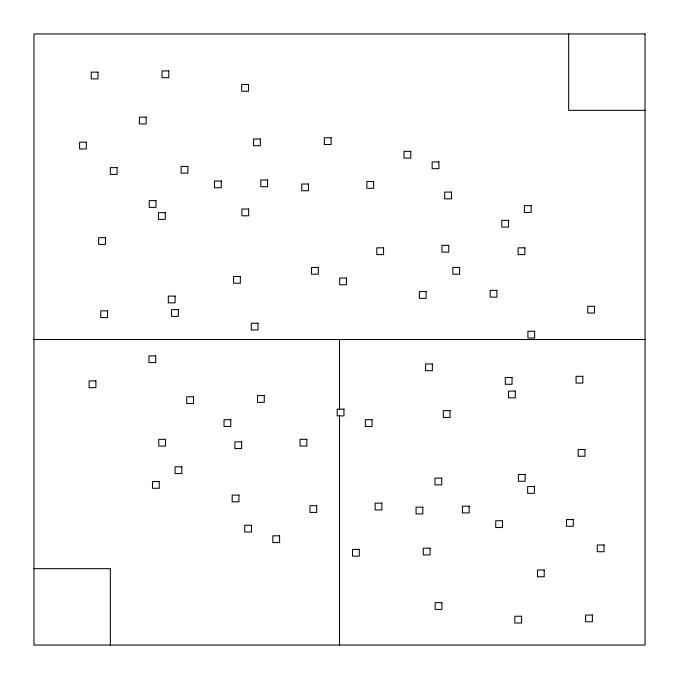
<?xml version="1.0" encoding="UTF-8"?>
<svg xmlns="http://www.w3.org/2000/svg" width="679" height="679" viewBox="0 0 679 679"><rect width="100%" height="100%" fill="white"/><g stroke="black" fill="none" stroke-linecap="round" stroke-linejoin="round"><path stroke-width="1.02" d="M645.05 110.338L568.663 110.338L568.663 33.95M33.95 339.5L645.05 339.5M33.95 568.663L110.338 568.663L110.338 645.05M339.5 339.5L339.5 409.522M339.5 415.887L339.5 645.05M645.05 33.95L33.95 33.95L33.95 645.05L645.05 645.05L645.05 33.95M168.791 70.922L162.035 70.922L162.035 77.686L168.791 77.686L168.791 70.922M97.997 72.144L91.241 72.144L91.241 78.9L97.997 78.9L97.997 72.144M248.48 84.502L241.716 84.502L241.716 91.258L248.48 91.258L248.48 84.502M146.163 117.17L139.407 117.17L139.407 123.926L146.163 123.926L146.163 117.17M331.114 137.761L324.358 137.761L324.358 144.525L331.114 144.525L331.114 137.761M260.32 138.983L253.564 138.983L253.564 145.739L260.32 145.739L260.32 138.983M86.343 142.191L79.579 142.191L79.579 148.947L86.343 148.947L86.343 142.191M410.803 151.341L404.039 151.341L404.039 158.097L410.803 158.097L410.803 151.341M438.923 161.908L432.158 161.908L432.158 168.672L438.923 168.672L438.923 161.908M187.888 166.406L181.132 166.406L181.132 173.17L187.888 173.17L187.888 166.406M117.094 167.628L110.338 167.628L110.338 174.384L117.094 174.384L117.094 167.628M267.577 179.986L260.812 179.986L260.812 186.742L267.577 186.742L267.577 179.986M221.235 181.004L214.479 181.004L214.479 187.76L221.235 187.76L221.235 181.004M373.662 181.514L366.906 181.514L366.906 188.27L373.662 188.27L373.662 181.514M308.487 184.009L301.731 184.009L301.731 190.765L308.487 190.765L308.487 184.009M451.459 192.081L444.703 192.081L444.703 198.837L451.459 198.837L451.459 192.081M155.983 200.611L149.227 200.611L149.227 207.367L155.983 207.367L155.983 200.611M531.139 205.661L524.383 205.661L524.383 212.417L531.139 212.417L531.139 205.661M248.667 209.03L241.902 209.03L241.902 215.786L248.667 215.786L248.667 209.03M165.26 212.654L158.504 212.654L158.504 219.41L165.26 219.41L165.26 212.654M508.563 220.327L501.806 220.327L501.806 227.083L508.563 227.083L508.563 220.327M105.44 237.675L98.676 237.675L98.676 244.432L105.44 244.432L105.44 237.675M448.734 245.348L441.978 245.348L441.978 252.104L448.734 252.104L448.734 245.348M383.559 247.843L376.803 247.843L376.803 254.6L383.559 254.6L383.559 247.843M524.859 247.843L518.094 247.843L518.094 254.608L524.859 254.608L524.859 247.843M318.307 267.45L311.551 267.45L311.551 274.206L318.307 274.206L318.307 267.45M459.598 267.45L452.842 267.45L452.842 274.206L459.598 274.206L459.598 267.45M240.332 276.489L233.576 276.489L233.576 283.245L240.332 283.245L240.332 276.489M346.426 278.017L339.67 278.017L339.67 284.773L346.426 284.773L346.426 278.017M496.901 290.374L490.145 290.374L490.145 297.13L496.901 297.13L496.901 290.374M426.106 291.597L419.35 291.597L419.35 298.353L426.106 298.353L426.106 291.597M175.08 296.095L168.324 296.095L168.324 302.851L175.08 302.851L175.08 296.095M594.498 306.263L587.742 306.263L587.742 313.019L594.498 313.019L594.498 306.263M178.339 309.632L171.583 309.632L171.583 316.397L178.339 316.397L178.339 309.632M107.545 310.855L100.789 310.855L100.789 317.611L107.545 317.611L107.545 310.855M258.028 323.212L251.264 323.212L251.264 329.969L258.028 329.969L258.028 323.212M534.67 331.284L527.914 331.284L527.914 338.04L534.67 338.04L534.67 331.284M155.712 355.881L148.956 355.881L148.956 362.637L155.712 362.637L155.712 355.881M432.362 363.952L425.606 363.952L425.606 370.709L432.362 370.709L432.362 363.952M582.837 376.31L576.081 376.31L576.081 383.066L582.837 383.066L582.837 376.31M512.042 377.532L505.286 377.532L505.286 384.289L512.042 384.289L512.042 377.532M95.892 380.902L89.127 380.902L89.127 387.658L95.892 387.658L95.892 380.902M515.31 391.07L508.546 391.07L508.546 397.835L515.31 397.835L515.31 391.07M264.275 395.568L257.519 395.568L257.519 402.333L264.275 402.333L264.275 395.568M193.481 396.791L186.725 396.791L186.725 403.547L193.481 403.547L193.481 396.791M343.964 409.148L337.2 409.148L337.2 415.904L343.964 415.904L343.964 409.148M450.05 410.676L443.294 410.676L443.294 417.432L450.05 417.432L450.05 410.676M230.784 419.715L224.028 419.715L224.028 426.471L230.784 426.471L230.784 419.715M372.084 419.715L365.319 419.715L365.319 426.48L372.084 426.48L372.084 419.715M165.532 439.321L158.776 439.321L158.776 446.078L165.532 446.078L165.532 439.321M306.823 439.321L300.067 439.321L300.067 446.078L306.823 446.078L306.823 439.321M241.648 441.817L234.892 441.817L234.892 448.573L241.648 448.573L241.648 441.817M584.95 449.49L578.194 449.49L578.194 456.246L584.95 456.246L584.95 449.49M181.828 466.838L175.063 466.838L175.063 473.594L181.828 473.594L181.828 466.838M525.122 474.511L518.366 474.511L518.366 481.267L525.122 481.267L525.122 474.511M441.723 478.135L434.967 478.135L434.967 484.891L441.723 484.891L441.723 478.135M159.242 481.504L152.486 481.504L152.486 488.269L159.242 488.269L159.242 481.504M534.407 486.554L527.642 486.554L527.642 493.319L534.407 493.319L534.407 486.554M238.932 495.084L232.167 495.084L232.167 501.84L238.932 501.84L238.932 495.084M381.895 503.156L375.139 503.156L375.139 509.912L381.895 509.912L381.895 503.156M316.72 505.651L309.964 505.651L309.964 512.407L316.72 512.407L316.72 505.651M469.147 506.161L462.391 506.161L462.391 512.917L469.147 512.917L469.147 506.161M422.813 507.179L416.057 507.179L416.057 513.935L422.813 513.935L422.813 507.179M573.288 519.537L566.532 519.537L566.532 526.293L573.288 526.293L573.288 519.537M502.494 520.759L495.738 520.759L495.738 527.515L502.494 527.515L502.494 520.759M251.468 525.257L244.712 525.257L244.712 532.013L251.468 532.013L251.468 525.257M279.587 535.824L272.831 535.824L272.831 542.58L279.587 542.58L279.587 535.824M604.047 544.974L597.291 544.974L597.291 551.73L604.047 551.73L604.047 544.974M430.062 548.182L423.306 548.182L423.306 554.938L430.062 554.938L430.062 548.182M359.267 549.404L352.511 549.404L352.511 556.16L359.267 556.16L359.267 549.404M544.219 569.995L537.462 569.995L537.462 576.751L544.219 576.751L544.219 569.995M441.91 602.663L435.154 602.663L435.154 609.419L441.91 609.419L441.91 602.663M592.385 615.021L585.629 615.021L585.629 621.777L592.385 621.777L592.385 615.021M521.591 616.243L514.835 616.243L514.835 622.999L521.591 622.999L521.591 616.243"/></g></svg>
